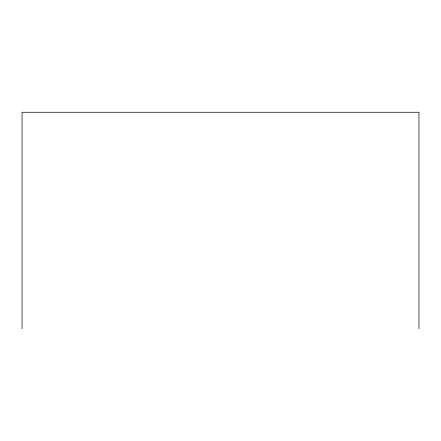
<?xml version="1.0" encoding="UTF-8"?>
<svg xmlns="http://www.w3.org/2000/svg" width="441" height="441" viewBox="0 0 441 441"><rect width="100%" height="100%" fill="white"/><g stroke="black" fill="none" stroke-linecap="round" stroke-linejoin="round"><path stroke-width="0.66" d="M418.95 328.732L418.95 112.268L22.05 112.268L22.05 328.732"/></g></svg>
